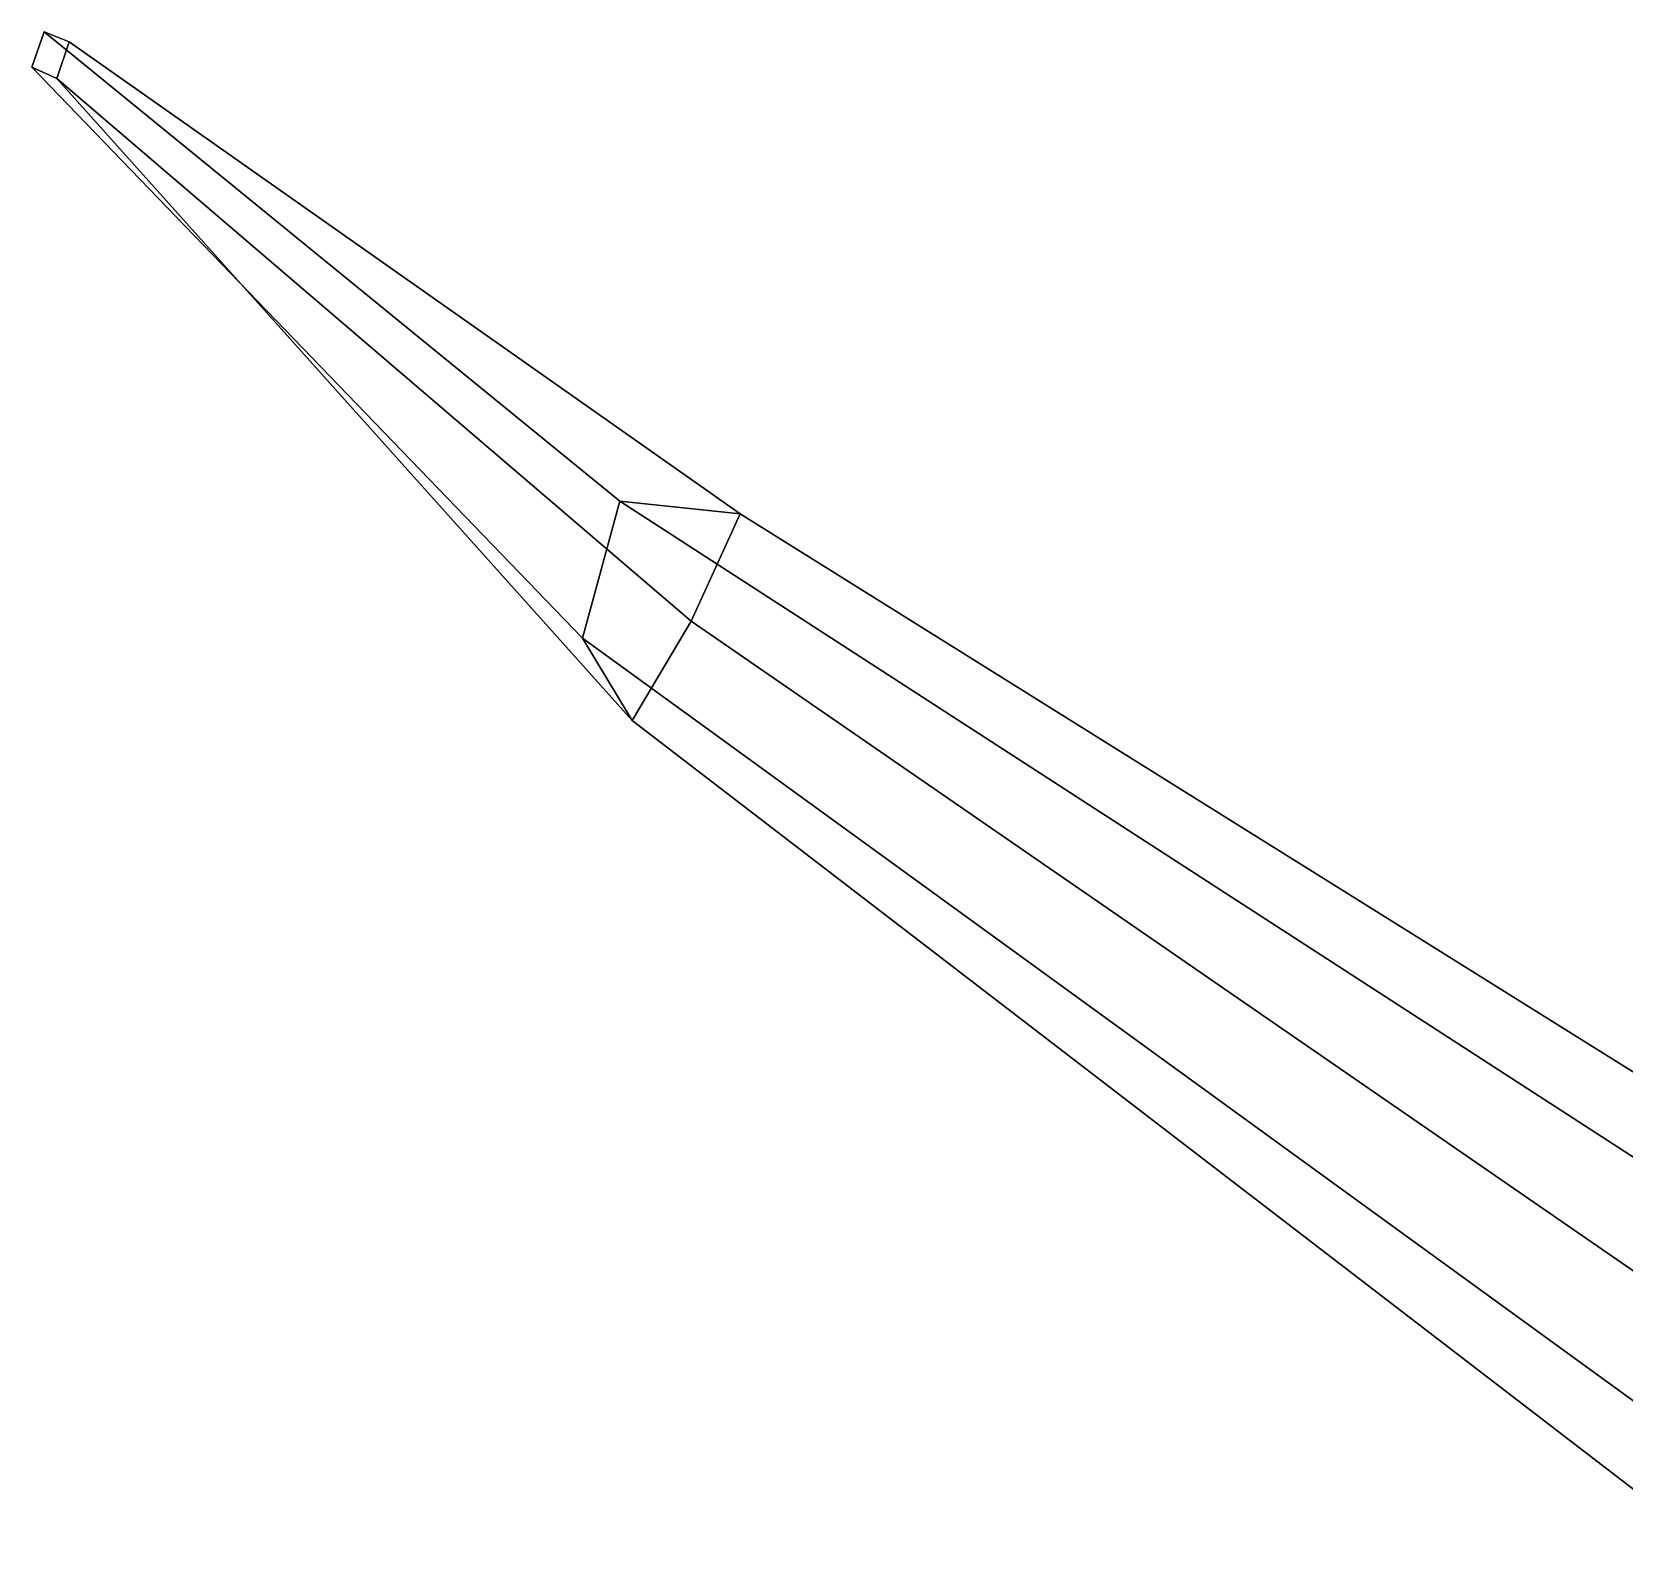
# Model space of a CAD drawing. Extents: x -92 to 92, y -96 to 103.
# Drawn here: x -85.76 to -46.82, y 8.09 to 45.15 of the extents above; entities that cross this region are included whole.
import ezdxf

# ---------------------------------------------------------------- set-up
doc = ezdxf.new("R2010")
doc.units = 0

msp = doc.modelspace()

# ---------------------------------------------------------------- linework, layer by layer
for points in [[(-85.152, 44.012, 1.534), (-85.759, 44.283, 1.535), (-85.458, 45.15, 1.525), (-84.843, 44.909, 1.524)], [(-72.295, 30.329, 32.257), (-71.378, 33.682, 32.662), (-85.458, 45.15, 1.525), (-85.759, 44.283, 1.535)], [(-71.378, 33.682, 32.662), (-68.437, 33.371, 31.073), (-84.843, 44.909, 1.524), (-85.458, 45.15, 1.525)], [(-85.152, 44.012, 1.534), (-84.843, 44.909, 1.524), (-68.437, 33.371, 31.073), (-69.635, 30.743, 27.304)], [(-71.078, 28.318, 30.901), (-72.295, 30.329, 32.257), (-85.759, 44.283, 1.535), (-85.152, 44.012, 1.534)], [(-69.635, 30.743, 27.304), (-71.078, 28.318, 30.901), (-85.152, 44.012, 1.534)], [(-44.173, 9.934, 50.398), (-42.335, 14.892, 49.719), (-71.378, 33.682, 32.662), (-72.295, 30.329, 32.257)], [(-42.335, 14.892, 49.719), (-41.2, 16.36, 45.852), (-68.437, 33.371, 31.073), (-71.378, 33.682, 32.662)], [(-41.2, 16.36, 45.852), (-42.033, 11.725, 42.493), (-69.635, 30.743, 27.304), (-68.437, 33.371, 31.073)], [(-42.033, 11.725, 42.493), (-44.717, 8.089, 46.254), (-71.078, 28.318, 30.901), (-69.635, 30.743, 27.304)], [(-44.717, 8.089, 46.254), (-44.173, 9.934, 50.398), (-72.295, 30.329, 32.257), (-71.078, 28.318, 30.901)]]:
    msp.add_3dface(points)

doc.saveas('drawing.dxf')
